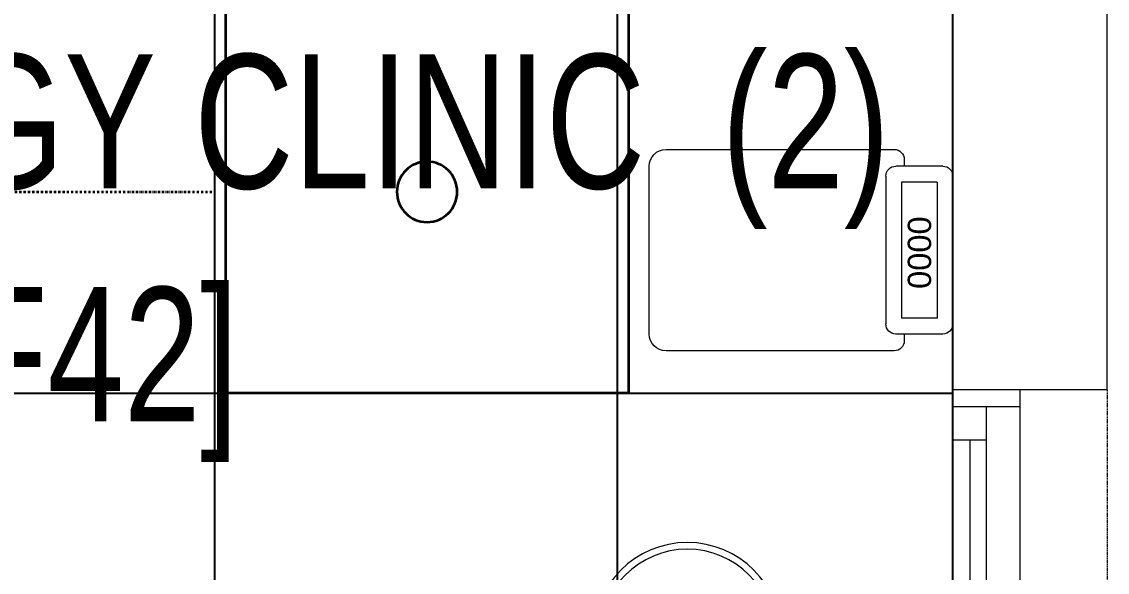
# Model space of a CAD drawing. Extents: x -12260 to 184725, y -29287 to 19916.
# Drawn here: x 47588 to 49206, y 7068 to 7889 of the extents above; entities that cross this region are included whole.
import ezdxf
from ezdxf.enums import TextEntityAlignment as Align

# ---------------------------------------------------------------- set-up
doc = ezdxf.new("R2010")
doc.units = 0
doc.header["$LTSCALE"] = 0.25
doc.linetypes.add('01-First Floor-FUR$0$HIDDEN', pattern=[9.525, 6.35, -3.175])
doc.linetypes.add('DASHDOT', pattern=[25.4, 12.7, -6.35, 0, -6.35])
for name, color, linetype, lineweight in [('01-First Floor-FUR$0$72_EGR_BASE_TEXT', 252, 'Continuous', 5), ('01-First Floor-FUR$0$Aluminum', 251, 'Continuous', 5), ('01-First Floor-FUR$0$LOADING', 253, 'Continuous', 5), ('01-First Floor-FUR$0$Proj', 251, 'Continuous', 5), ('01-First Floor-FUR$0$Walls', 251, 'Continuous', 5), ('E-LITE-CIRC-NUMB', 6, 'Continuous', 25), ('E-LITE-CLNG', 150, 'Continuous', 35), ('E-LITE-CLNG-CNDT', 6, 'DASHDOT', 35), ('E-LITE-CTRL', 6, 'Continuous', 25), ('E-LITE-IDEN', 6, 'Continuous', 25)]:
    doc.layers.add(name, color=color, linetype=linetype, lineweight=lineweight)
doc.layers.add('01-First Floor-FUR$0$FALSE CEILING', color=251, linetype='Continuous')
doc.styles.add('01-First Floor-FUR$0$Standard', font='arial.ttf')
doc.styles.add('01-First Floor-FUR$0$X3G_ENTITY_9EC9', font='swisscl.ttf', dxfattribs={"height": 0.2})
doc.styles.add('01-First Floor-FUR$0$X3G_ENTITY_9F38', font='swisscl.ttf', dxfattribs={"height": 0.2})
doc.styles.add('DC_SIMPLEX', font='SIMPLEX.shx', dxfattribs={"width": 0.7})

# ---------------------------------------------------------------- blocks, each defined once
blk = doc.blocks.new('*U24')
blk.add_lwpolyline([(-300, 300), (-300, -300), (300, -300), (300, 300)], close=True)
blk.add_circle((0, 0), 45)
at = {"layer": 'E-LITE-CIRC-NUMB', "style": 'DC_SIMPLEX', "width": 0.7, "flags": 8}
blk.add_attdef('CIRCUIT', text='', height=200, rotation=0, dxfattribs=at).set_placement((-473.9, 300), align=Align.RIGHT)
at = {"layer": 'E-LITE-CTRL', "style": 'DC_SIMPLEX', "width": 0.7, "flags": 8}
blk.add_attdef('CONTROL', (1118.9, -935), '', height=200, rotation=360, dxfattribs=at)
at = {"layer": 'E-LITE-IDEN', "style": 'DC_SIMPLEX', "width": 0.7, "flags": 8}
blk.add_attdef('TYPE', (460.4, 457.6), '', height=200, rotation=360, dxfattribs=at)
blk = doc.blocks.new('01-First Floor-FUR$0$WM00001-P')
at = {"layer": '01-First Floor-FUR$0$LOADING'}
for radius in [0.14, 0.13]:
    blk.add_circle((0, 0), radius, dxfattribs=at)
blk = doc.blocks.new('01-First Floor-FUR$0$HF13461A-P')
at = {"layer": '01-First Floor-FUR$0$LOADING'}
for p, q in [((0.2579, 0.4503), (0.0379, 0.4503)), ((0.0229, 0.4353), (0.0229, 0.3653)), ((0.2493, 0.4266), (0.0466, 0.4266)), ((0.0466, 0.4266), (0.0466, 0.3739)), ((0.2493, 0.4266), (0.2493, 0.3739)), ((0.2729, 0.4353), (0.2729, 0.3653)), ((0.0229, 0.3778), (0.0129, 0.3778)), ((0.2493, 0.3739), (0.0466, 0.3739)), ((0.2829, 0.3778), (0.2729, 0.3778)), ((-0.0021, 0.3628), (-0.0021, 0.0228)), ((0.2979, 0.0228), (0.2979, 0.3628)), ((0.2579, 0.3503), (0.0379, 0.3503)), ((0.0229, -0.0022), (0.2729, -0.0022))]:
    blk.add_line(p, q, dxfattribs=at)
for centre, radius, start, end in [((0.0379, 0.4353), 0.015, 90, 180), ((0.2579, 0.4353), 0.015, 0, 90), ((0.0129, 0.3628), 0.015, 90, 180), ((0.2829, 0.3628), 0.015, 0, 90), ((0.0379, 0.3653), 0.015, 180, 270), ((0.2579, 0.3653), 0.015, 270, 0), ((0.0229, 0.0228), 0.025, 180, 270), ((0.2729, 0.0228), 0.025, 270, 0)]:
    blk.add_arc(centre, radius, start, end, dxfattribs=at)
at = {"layer": '01-First Floor-FUR$0$LOADING', "style": '01-First Floor-FUR$0$Standard'}
blk.add_text('0000', height=0.03477, dxfattribs=at).set_placement((0.0901, 0.3829))
blk = doc.blocks.new('01-First Floor-FUR')
at = {"layer": '01-First Floor-FUR$0$Aluminum'}
for p, q in [((48976, 5840), (48976, 7340)), ((49076, 5840), (49076, 7340)), ((49076, 7315), (48976, 7315)), ((49026, 5865), (49026, 7315)), ((49026, 7265), (48976, 7265)), ((49001, 7265), (49001, 5915))]:
    blk.add_line(p, q, dxfattribs=at)
at = {"layer": '01-First Floor-FUR$0$FALSE CEILING', "linetype": 'Continuous'}
for p, q in [((47876, 5535), (47876, 8565.1)), ((48476, 5535), (48476, 8565.1)), ((45476, 7335), (48976, 7335))]:
    blk.add_line(p, q, dxfattribs=at)
at = {"layer": '01-First Floor-FUR$0$FALSE CEILING'}
blk.add_lwpolyline([(45476, 5535), (48976, 5535), (48976, 8565.1), (45476, 8565.1)], close=True, dxfattribs=at)
at = {"layer": '01-First Floor-FUR$0$Proj', "linetype": '01-First Floor-FUR$0$HIDDEN'}
blk.add_line((49206, 7340), (49206, 5840), dxfattribs=at)
at = {"layer": '01-First Floor-FUR$0$Walls'}
for p, q in [((49206, 7340), (49206, 8840)), ((48976, 7340), (48976, 8565.1)), ((49206, 7340), (48976, 7340))]:
    blk.add_line(p, q, dxfattribs=at)
at = {"layer": '01-First Floor-FUR$0$LOADING', "lineweight": 0, "xscale": -1000, "yscale": 1000, "zscale": 1000, "rotation": 270}
blk.add_blockref('01-First Floor-FUR$0$HF13461A-P', (48525.7, 7400.4, -0.1), dxfattribs=at)
at = {"layer": '01-First Floor-FUR$0$LOADING', "extrusion": (-2.26467e-18, -2.24019e-05, -1), "xscale": 1000, "yscale": 1000, "zscale": 1000, "rotation": 270.0000000000001}
blk.add_blockref('01-First Floor-FUR$0$WM00001-P', (-48580.2, 6972.7, 0), dxfattribs=at)
at = {"layer": '01-First Floor-FUR$0$72_EGR_BASE_TEXT', "char_height": 200, "attachment_point": 2}
for s, insert, style in [('ENDOCRINOLOGY CLINIC  (2)', (47424, 7840.1, 0), '01-First Floor-FUR$0$X3G_ENTITY_9EC9'), ('[OPDF42]', (47455.9, 7493.1), '01-First Floor-FUR$0$X3G_ENTITY_9F38')]:
    blk.add_mtext(s, dxfattribs=dict(at, insert=insert, style=style))

msp = doc.modelspace()

# ---------------------------------------------------------------- linework, layer by layer
at = {"layer": 'E-LITE-CLNG-CNDT'}
msp.add_lwpolyline([(46675.3, 7635.1), (47875.3, 7635.1)], dxfattribs=at)

# ---------------------------------------------------------------- block references
at = {"layer": 'E-LITE-CLNG'}
ref = msp.add_blockref('*U24', (48192.4, 7635.1, -0.2), dxfattribs=dict(at, xscale=-1))
ref.add_attrib('TYPE', 'LD1', (48585.9, 7939.5, -0.2), dxfattribs={"layer": 'E-LITE-IDEN', "height": 200, "rotation": 0, "style": 'DC_SIMPLEX', "width": 0.7, "flags": 8})
at = {"layer": 'E-LITE-CLNG-CNDT'}
msp.add_blockref('01-First Floor-FUR', (0, 0), dxfattribs=at)

doc.saveas('drawing.dxf')
